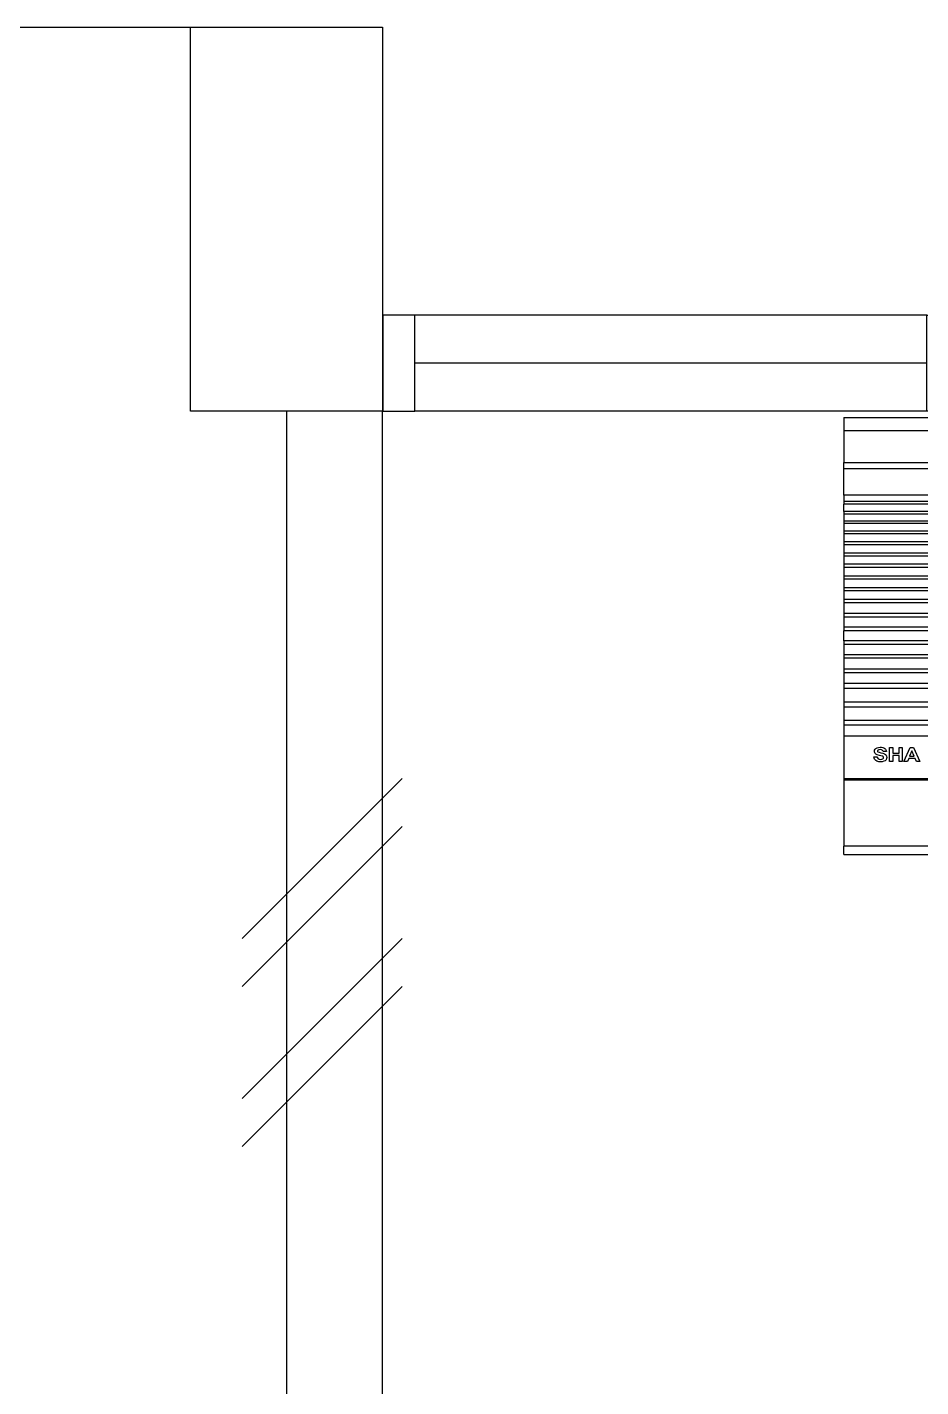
# Model space of a CAD drawing. Header units: millimetres. Extents: x 982 to 80582, y 687 to 58800.
# Drawn here: x 26962 to 28358, y 23609 to 25733 of the extents above; entities that cross this region are included whole.
import ezdxf

# ---------------------------------------------------------------- set-up
doc = ezdxf.new("R2010")
doc.units = ezdxf.units.MM
for name, color, linetype in [('A-COLUMN', 3, 'Continuous'), ('A-WALL', 1, 'Continuous'), ('A-WIN', 9, 'Continuous'), ('A-WLH', 7, 'Continuous'), ('Edges', 7, 'Continuous')]:
    doc.layers.add(name, color=color, linetype=linetype)

# ---------------------------------------------------------------- blocks, each defined once
blk = doc.blocks.new('A$C49831240')
at = {"layer": 'A-WLH', "color": 8}
for p, q in [((250, 575), (0, 325)), ((250, 500), (0, 250)), ((250, 325), (0, 75)), ((250, 250), (0, 0))]:
    blk.add_line(p, q, dxfattribs=at)
blk = doc.blocks.new('A$C04C40081')
at = {"layer": 'A-WIN', "color": 8}
for p, q in [((850, 150), (50, 150)), ((850, 75), (50, 75)), ((850, 0), (50, 0))]:
    blk.add_line(p, q, dxfattribs=at)
at = {"layer": 'A-WIN', "color": 8, "linetype": 'Continuous'}
for points in [[(50, 150), (0, 150), (0, 0), (50, 0)], [(850, 150), (900, 150), (900, 0), (850, 0)]]:
    blk.add_lwpolyline(points, close=True, dxfattribs=at)
blk = doc.blocks.new('air con')
at = {"layer": 'Edges'}
for p, q in [((71.402, 41.898), (152.402, 41.898)), ((71.402, 41.898), (71.402, 41.095)), ((71.402, 41.095), (152.402, 41.095)), ((71.402, 41.095), (71.402, 39.122)), ((71.402, 39.122), (152.402, 39.122)), ((71.402, 38.724), (71.402, 39.122)), ((152.402, 38.724), (71.402, 38.724)), ((71.402, 37.092), (71.402, 38.724)), ((71.402, 37.092), (71.402, 36.701)), ((152.402, 37.092), (71.402, 37.092)), ((152.402, 36.701), (71.402, 36.701)), ((71.402, 36.701), (71.402, 36.542)), ((152.402, 36.542), (71.402, 36.542)), ((71.402, 36.078), (71.402, 36.542)), ((152.402, 36.078), (71.402, 36.078)), ((71.402, 36.078), (71.402, 35.914)), ((152.402, 35.914), (71.402, 35.914)), ((71.402, 35.914), (71.402, 35.493)), ((71.402, 35.493), (71.402, 35.34)), ((152.402, 35.493), (71.402, 35.493)), ((152.402, 35.34), (71.402, 35.34)), ((71.402, 35.34), (71.402, 34.877)), ((152.402, 34.877), (71.402, 34.877)), ((71.402, 34.877), (71.402, 34.709)), ((152.402, 34.709), (71.402, 34.709)), ((71.402, 34.709), (71.402, 34.207)), ((152.402, 34.207), (71.402, 34.207)), ((71.402, 34.207), (71.402, 34.022)), ((71.402, 34.022), (71.402, 33.51)), ((152.402, 34.022), (71.402, 34.022)), ((152.402, 33.51), (71.402, 33.51)), ((71.402, 33.51), (71.402, 33.335)), ((152.402, 33.335), (71.402, 33.335)), ((71.402, 33.335), (71.402, 32.826)), ((152.402, 32.826), (71.402, 32.826)), ((71.402, 32.826), (71.402, 32.625)), ((152.402, 32.625), (71.402, 32.625)), ((71.402, 32.625), (71.402, 32.098)), ((152.402, 32.098), (71.402, 32.098)), ((71.402, 32.098), (71.402, 31.911)), ((152.402, 31.911), (71.402, 31.911)), ((71.402, 31.911), (71.402, 31.378)), ((152.402, 31.378), (71.402, 31.378)), ((71.402, 31.378), (71.402, 31.189)), ((152.402, 31.189), (71.402, 31.189)), ((71.402, 31.189), (71.402, 30.654)), ((152.402, 30.654), (71.402, 30.654)), ((71.402, 30.654), (71.402, 30.439)), ((152.402, 30.439), (71.402, 30.439)), ((71.402, 30.439), (71.402, 29.791)), ((152.402, 29.791), (71.402, 29.791)), ((71.402, 29.791), (71.402, 29.562)), ((71.402, 29.562), (71.402, 28.935)), ((152.402, 29.562), (71.402, 29.562)), ((152.402, 28.935), (71.402, 28.935)), ((71.402, 28.935), (71.402, 28.714)), ((152.402, 28.714), (71.402, 28.714)), ((71.402, 28.092), (71.402, 28.714)), ((152.402, 28.092), (71.402, 28.092)), ((71.402, 28.092), (71.402, 27.871)), ((71.402, 27.871), (71.402, 27.226)), ((152.402, 27.871), (71.402, 27.871)), ((152.402, 27.226), (71.402, 27.226)), ((71.402, 27.226), (71.402, 27.024)), ((71.402, 27.024), (71.402, 26.349)), ((152.402, 27.024), (71.402, 27.024)), ((152.402, 26.349), (71.402, 26.349)), ((71.402, 26.349), (71.402, 26.117)), ((152.402, 26.117), (71.402, 26.117)), ((71.402, 26.117), (71.402, 25.469)), ((152.402, 25.469), (71.402, 25.469)), ((71.402, 25.469), (71.402, 25.162)), ((152.402, 25.162), (71.402, 25.162)), ((71.402, 25.162), (71.402, 24.304)), ((152.402, 24.304), (71.402, 24.304)), ((71.402, 24.304), (71.402, 24.002)), ((152.402, 24.002), (71.402, 24.002)), ((71.402, 24.002), (71.402, 23.184)), ((71.402, 23.184), (71.402, 22.883)), ((152.402, 23.184), (71.402, 23.184)), ((152.402, 22.883), (71.402, 22.883)), ((71.402, 22.883), (71.402, 22.213)), ((152.402, 22.213), (71.402, 22.213)), ((71.402, 22.213), (71.402, 19.568)), ((73.283, 21.282), (73.294, 21.346)), ((73.289, 21.232), (73.283, 21.282)), ((73.306, 21.186), (73.289, 21.232)), ((73.294, 21.346), (73.326, 21.406)), ((73.334, 21.144), (73.306, 21.186)), ((73.326, 21.406), (73.378, 21.457)), ((73.374, 21.106), (73.334, 21.144)), ((73.412, 21.082), (73.374, 21.106)), ((73.378, 21.457), (73.448, 21.494)), ((73.462, 21.059), (73.412, 21.082)), ((73.448, 21.494), (73.537, 21.517)), ((73.598, 21.02), (73.462, 21.059)), ((73.481, 21.324), (73.473, 21.293)), ((73.473, 21.293), (73.48, 21.265)), ((73.48, 21.265), (73.502, 21.241)), ((73.504, 21.347), (73.481, 21.324)), ((73.502, 21.241), (73.567, 21.212)), ((73.563, 21.371), (73.504, 21.347)), ((73.537, 21.517), (73.642, 21.525)), ((73.64, 21.379), (73.563, 21.371)), ((73.567, 21.212), (73.685, 21.182)), ((73.757, 20.982), (73.598, 21.02)), ((73.713, 21.372), (73.64, 21.379)), ((73.642, 21.525), (73.729, 21.52)), ((73.685, 21.182), (73.811, 21.152)), ((73.766, 21.35), (73.713, 21.372)), ((73.729, 21.52), (73.804, 21.507)), ((73.8, 21.311), (73.766, 21.35)), ((73.82, 21.253), (73.8, 21.311)), ((73.804, 21.507), (73.868, 21.484)), ((73.811, 21.152), (73.899, 21.12)), ((74.019, 21.261), (73.82, 21.253)), ((73.868, 21.484), (73.921, 21.453)), ((73.899, 21.12), (73.961, 21.081)), ((73.921, 21.453), (73.962, 21.414)), ((73.961, 21.081), (74.008, 21.031)), ((73.962, 21.414), (73.992, 21.369)), ((73.992, 21.369), (74.011, 21.318)), ((74.008, 21.031), (74.037, 20.968)), ((74.011, 21.318), (74.019, 21.261)), ((74.215, 20.639), (74.215, 21.51)), ((74.215, 21.51), (74.413, 21.51)), ((74.413, 21.51), (74.413, 21.167)), ((74.413, 21.167), (74.802, 21.167)), ((74.802, 21.02), (74.413, 21.02)), ((74.413, 21.02), (74.413, 20.639)), ((74.802, 21.167), (74.802, 21.51)), ((74.802, 21.51), (75.001, 21.51)), ((74.802, 20.639), (74.802, 21.02)), ((75.001, 21.51), (75.001, 20.639)), ((75.106, 20.639), (75.489, 21.51)), ((75.592, 21.306), (75.459, 20.983)), ((75.489, 21.51), (75.699, 21.51)), ((75.727, 20.983), (75.592, 21.306)), ((75.699, 21.51), (76.093, 20.639)), ((73.247, 20.922), (73.441, 20.939)), ((73.262, 20.853), (73.247, 20.922)), ((73.287, 20.793), (73.262, 20.853)), ((73.322, 20.742), (73.287, 20.793)), ((73.367, 20.7), (73.322, 20.742)), ((73.422, 20.666), (73.367, 20.7)), ((73.488, 20.642), (73.422, 20.666)), ((73.441, 20.939), (73.467, 20.864)), ((73.467, 20.864), (73.511, 20.812)), ((73.565, 20.628), (73.488, 20.642)), ((73.511, 20.812), (73.574, 20.782)), ((73.653, 20.623), (73.565, 20.628)), ((73.574, 20.782), (73.655, 20.772)), ((73.771, 20.631), (73.653, 20.623)), ((73.655, 20.772), (73.739, 20.781)), ((73.739, 20.781), (73.8, 20.808)), ((73.8, 20.965), (73.757, 20.982)), ((73.867, 20.655), (73.771, 20.631)), ((73.828, 20.944), (73.8, 20.965)), ((73.8, 20.808), (73.836, 20.847)), ((73.843, 20.92), (73.828, 20.944)), ((73.836, 20.847), (73.848, 20.892)), ((73.848, 20.892), (73.843, 20.92)), ((73.943, 20.695), (73.867, 20.655)), ((74, 20.752), (73.943, 20.695)), ((74.035, 20.82), (74, 20.752)), ((74.047, 20.892), (74.035, 20.82)), ((74.037, 20.968), (74.047, 20.892)), ((74.413, 20.639), (74.215, 20.639)), ((75.001, 20.639), (74.802, 20.639)), ((75.317, 20.639), (75.106, 20.639)), ((75.398, 20.837), (75.317, 20.639)), ((75.791, 20.837), (75.398, 20.837)), ((75.459, 20.983), (75.727, 20.983)), ((75.877, 20.639), (75.791, 20.837)), ((76.093, 20.639), (75.877, 20.639)), ((152.402, 19.568), (71.402, 19.568)), ((71.402, 19.568), (71.402, 19.493)), ((152.402, 19.493), (71.402, 19.493)), ((71.402, 19.493), (71.402, 15.42)), ((76.855, 15.42), (71.402, 15.42)), ((71.402, 14.898), (71.402, 15.42)), ((71.402, 14.898), (152.402, 14.898))]:
    blk.add_line(p, q, dxfattribs=at)

msp = doc.modelspace()

# ---------------------------------------------------------------- linework, layer by layer
at = {"color": 8}
msp.add_line((23467.1, 25733.1), (27217.1, 25733.1), dxfattribs=at)
at = {"layer": 'A-COLUMN', "color": 8}
msp.add_lwpolyline([(27217.1, 25733.1), (27517.1, 25733.1), (27517.1, 25133.1), (27217.1, 25133.1)], close=True, dxfattribs=at)
at = {"layer": 'A-WALL', "color": 8}
for p, q in [((27517.1, 25133.1), (27367.1, 25133.1)), ((27367.1, 25133.1), (27367.1, 23558.1)), ((27517.1, 23408.1), (27517.1, 25133.1))]:
    msp.add_line(p, q, dxfattribs=at)

# ---------------------------------------------------------------- block references
at = {"xscale": 25.2884805851763, "yscale": 25.2884805851763, "zscale": 25.2884805851763}
msp.add_blockref('air con', (26432.2, 24063.9), dxfattribs=at)
at = {"layer": 'A-WIN', "color": 8}
msp.add_blockref('A$C04C40081', (27517.5, 25133), dxfattribs=at)
at = {"layer": 'A-WLH', "color": 8}
msp.add_blockref('A$C49831240', (27297.8, 23984.5), dxfattribs=at)

doc.saveas('drawing.dxf')
